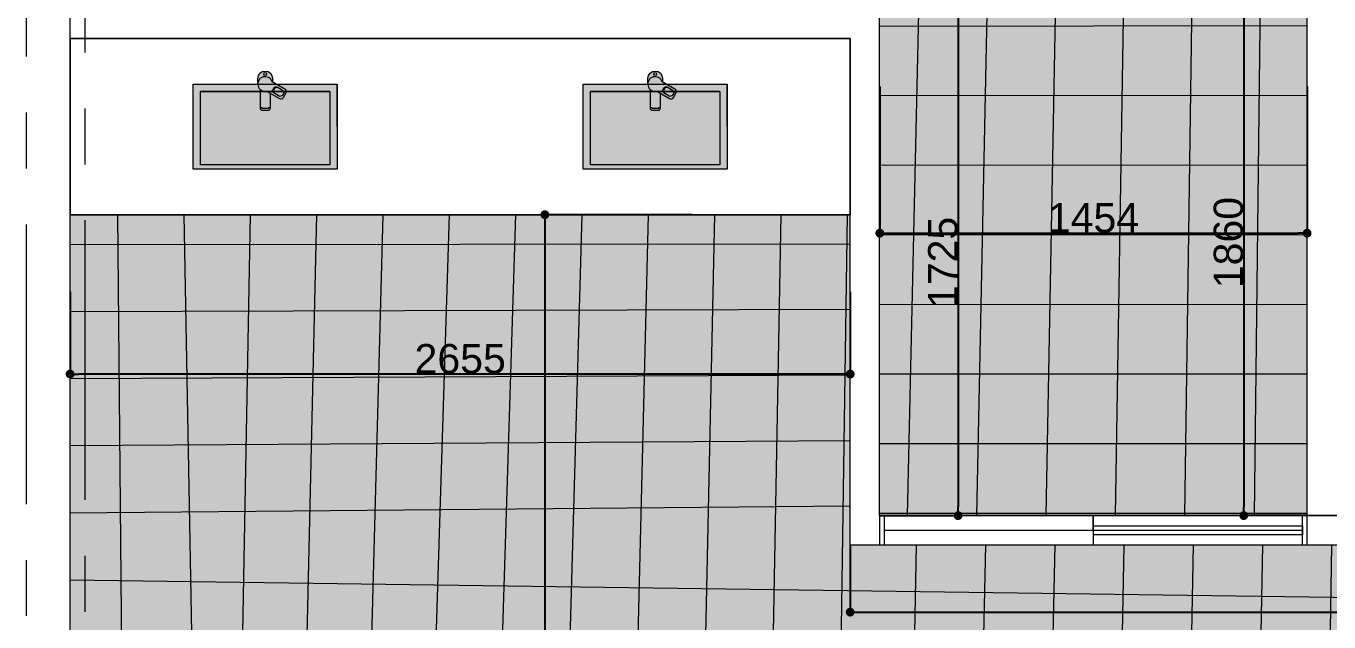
# Model space of a CAD drawing. Header units: millimetres. Extents: x 0 to 1313252738, y -131 to 560100888.
# Drawn here: x 1312629104 to 1312633539, y 559953125 to 559955154 of the extents above; entities that cross this region are included whole.
import ezdxf

# ---------------------------------------------------------------- set-up
doc = ezdxf.new("R2010")
doc.units = ezdxf.units.MM
doc.linetypes.add('CENTERX2', pattern=[101.60000000000001, 63.5, -12.7, 12.7, -12.7])
doc.layers.get('0').update_dxf_attribs({"lineweight": 0})
for name, color, linetype, lineweight in [('0005文字', 7, 'Continuous', 0), ('001通り芯', 6, 'CENTERX2', 0), ('002外周躯体', 7, 'Continuous', 13), ('003間仕切り', 7, 'Continuous', 13), ('004寸法', 7, 'Continuous', 0), ('005床材(石)', 7, 'Continuous', 0), ('006サウナヒータ-', 7, 'Continuous', 0), ('007石材', 7, 'Continuous', 0), ('008衛生陶器', 7, 'Continuous', 0), ('建具', 7, 'Continuous', 0)]:
    doc.layers.add(name, color=color, linetype=linetype, lineweight=lineweight)
doc.styles.add('onnjuku', font='arial.ttf')
doc.dimstyles.new('onnjuku', dxfattribs={"dimtxt": 100, "dimasz": 30, "dimexe": 1.25, "dimexo": 0.625, "dimtad": 1, "dimdec": 0, "dimtxsty": 'onnjuku', "dimblk": 'DOT', "dimcen": 2.5, "dimadec": 0, "dimazin": 0, "dimtfac": 1, "dimtdec": 0, "dimtmove": 0, "dimatfit": 3, "dimfxl": 500, "dimfxlon": 1, "dimarcsym": 0})
pattern_1 = [(180, (66041.64430975914, -90666.09952783585), (-1.42e-14, -228.6), []), (270, (66041.64430975914, -90666.09952783585), (228.6, -4.26e-14), [])]

# ---------------------------------------------------------------- blocks, each defined once
blk = doc.blocks.new('_Dot')
at = {"color": 0, "linetype": 'ByBlock', "lineweight": -2}
blk.add_line((-0.5, 0), (-1, 0), dxfattribs=at)
at = {"color": 0, "linetype": 'ByBlock', "const_width": 0.5}
blk.add_lwpolyline([(-0.25, 0, 1), (0.25, 0, 1)], format="xyb", close=True, dxfattribs=at)
blk = doc.blocks.new('*D196')
at = {"layer": '004寸法', "color": 0, "lineweight": -2, "transparency": 16777216}
for p, q in [((1312632009.844368, 559954948.9476368), (1312632009.844368, 559954447.6976368)), ((1312633464.219367, 559954948.9476368), (1312633464.219367, 559954447.6976368)), ((1312632039.844367, 559954448.9476368), (1312633434.219367, 559954448.9476368))]:
    blk.add_line(p, q, dxfattribs=at)
at = {"layer": 'Defpoints', "color": 0, "transparency": 16777216}
for p in [(1312632009.844368, 559955211.9688318), (1312633464.219367, 559955211.9688318), (1312633464.219367, 559954448.9476368)]:
    blk.add_point(p, dxfattribs=at)
at = {"layer": '004寸法', "color": 0, "lineweight": -2, "transparency": 16777216, "xscale": 30, "yscale": 30, "zscale": 30, "rotation": 180}
blk.add_blockref('_Dot', (1312632009.844368, 559954448.9476368), dxfattribs=at)
at = {"layer": '004寸法', "color": 0, "lineweight": -2, "transparency": 16777216, "xscale": 30, "yscale": 30, "zscale": 30}
blk.add_blockref('_Dot', (1312633464.219367, 559954448.9476368), dxfattribs=at)
at = {"layer": '004寸法', "color": 0, "transparency": 16777216, "insert": (1312632737.031867, 559954500.6299356), "char_height": 100, "attachment_point": 5, "style": 'onnjuku'}
blk.add_mtext('1454', dxfattribs=at)
blk = doc.blocks.new('*D197')
at = {"layer": '004寸法', "color": 0, "lineweight": -2, "transparency": 16777216}
for p, q in [((1312633463.594367, 559955346.9688317), (1312633247.452211, 559955346.9688317)), ((1312633248.702211, 559955316.9688317), (1312633248.702211, 559953516.9688317)), ((1312633463.594367, 559953486.9688318), (1312633247.452211, 559953486.9688318))]:
    blk.add_line(p, q, dxfattribs=at)
at = {"layer": 'Defpoints', "color": 0, "transparency": 16777216}
for p in [(1312633464.219367, 559955346.9688317), (1312633248.702211, 559953486.9688318), (1312633464.219367, 559953486.9688318)]:
    blk.add_point(p, dxfattribs=at)
at = {"layer": '004寸法', "color": 0, "lineweight": -2, "transparency": 16777216, "xscale": 30, "yscale": 30, "zscale": 30}
for p, rotation in [((1312633248.702211, 559955346.9688317), 90), ((1312633248.702211, 559953486.9688318), 270)]:
    blk.add_blockref('_Dot', p, dxfattribs=dict(at, rotation=rotation))
at = {"layer": '004寸法', "color": 0, "transparency": 16777216, "insert": (1312633197.019912, 559954416.9688312), "char_height": 100, "attachment_point": 5, "rotation": 90, "style": 'onnjuku'}
blk.add_mtext('1860', dxfattribs=at)
blk = doc.blocks.new('*D172')
at = {"layer": '004寸法', "color": 0, "lineweight": -2, "transparency": 16777216}
for p, q in [((1312629254.219367, 559954248.8438315), (1312629254.219367, 559953967.8679407)), ((1312631909.219367, 559954248.8438315), (1312631909.219367, 559953967.8679407)), ((1312631879.219367, 559953969.1179407), (1312629284.219367, 559953969.1179407))]:
    blk.add_line(p, q, dxfattribs=at)
at = {"layer": 'Defpoints', "color": 0, "transparency": 16777216}
for p in [(1312629254.219367, 559954249.4688315), (1312631909.219367, 559954249.4688315), (1312629254.219367, 559953969.1179407)]:
    blk.add_point(p, dxfattribs=at)
at = {"layer": '004寸法', "color": 0, "lineweight": -2, "transparency": 16777216, "xscale": 30, "yscale": 30, "zscale": 30, "rotation": 180}
blk.add_blockref('_Dot', (1312629254.219367, 559953969.1179407), dxfattribs=at)
at = {"layer": '004寸法', "color": 0, "lineweight": -2, "transparency": 16777216, "xscale": 30, "yscale": 30, "zscale": 30}
blk.add_blockref('_Dot', (1312631909.219367, 559953969.1179407), dxfattribs=at)
at = {"layer": '004寸法', "color": 0, "transparency": 16777216, "insert": (1312630581.719367, 559954020.8002393), "char_height": 100, "attachment_point": 5, "style": 'onnjuku'}
blk.add_mtext('2655', dxfattribs=at)
blk = doc.blocks.new('*D156')
at = {"layer": '004寸法', "color": 0, "lineweight": -2, "transparency": 16777216}
for p, q in [((1312631369.911814, 559954511.9688317), (1312630868.661814, 559954511.9688317)), ((1312630869.911814, 559954481.9688317), (1312630869.911814, 559951166.9688318)), ((1312631369.911814, 559951136.9688318), (1312630868.661814, 559951136.9688318))]:
    blk.add_line(p, q, dxfattribs=at)
at = {"layer": 'Defpoints', "color": 0, "transparency": 16777216}
for p in [(1312631909.219367, 559954511.9688317), (1312630869.911814, 559951136.9688318), (1312631909.219367, 559951136.9688318)]:
    blk.add_point(p, dxfattribs=at)
at = {"layer": '004寸法', "color": 0, "lineweight": -2, "transparency": 16777216, "xscale": 30, "yscale": 30, "zscale": 30}
for p, rotation in [((1312630869.911814, 559954511.9688317), 90), ((1312630869.911814, 559951136.9688318), 270)]:
    blk.add_blockref('_Dot', p, dxfattribs=dict(at, rotation=rotation))
at = {"layer": '004寸法', "color": 0, "transparency": 16777216, "insert": (1312630818.195409, 559952824.4688313), "char_height": 100, "attachment_point": 5, "rotation": 90, "style": 'onnjuku'}
blk.add_mtext('3375', dxfattribs=at)
blk = doc.blocks.new('*D149')
at = {"layer": '004寸法', "color": 0, "lineweight": -2, "transparency": 16777216}
for p, q in [((1312631909.219367, 559953386.3438315), (1312631909.219367, 559953157.1207932)), ((1312636654.219367, 559953386.3438315), (1312636654.219367, 559953157.1207932)), ((1312631939.219367, 559953158.3707932), (1312636624.219367, 559953158.3707932))]:
    blk.add_line(p, q, dxfattribs=at)
at = {"layer": 'Defpoints', "color": 0, "transparency": 16777216}
for p in [(1312631909.219367, 559953386.9688315), (1312636654.219367, 559953386.9688315), (1312636654.219367, 559953158.3707932)]:
    blk.add_point(p, dxfattribs=at)
at = {"layer": '004寸法', "color": 0, "lineweight": -2, "transparency": 16777216, "xscale": 30, "yscale": 30, "zscale": 30, "rotation": 180}
blk.add_blockref('_Dot', (1312631909.219367, 559953158.3707932), dxfattribs=at)
at = {"layer": '004寸法', "color": 0, "lineweight": -2, "transparency": 16777216, "xscale": 30, "yscale": 30, "zscale": 30}
blk.add_blockref('_Dot', (1312636654.219367, 559953158.3707932), dxfattribs=at)
at = {"layer": '004寸法', "color": 0, "transparency": 16777216, "insert": (1312634281.719367, 559953209.8484534), "char_height": 100, "attachment_point": 5, "style": 'onnjuku'}
blk.add_mtext('4745', dxfattribs=at)
blk = doc.blocks.new('*D154')
at = {"layer": '0005文字', "color": 0, "lineweight": -2, "transparency": 16777216}
for p, q in [((1312632010.469368, 559955211.968832), (1312632277.79283, 559955211.968832)), ((1312632276.54283, 559955181.968832), (1312632276.54283, 559953516.9688317)), ((1312632010.469368, 559953486.9688318), (1312632277.79283, 559953486.9688318))]:
    blk.add_line(p, q, dxfattribs=at)
at = {"layer": 'Defpoints', "color": 0, "transparency": 16777216}
for p in [(1312632009.844368, 559955211.968832), (1312632009.844368, 559953486.9688318), (1312632276.54283, 559953486.9688318)]:
    blk.add_point(p, dxfattribs=at)
at = {"layer": '0005文字', "color": 0, "lineweight": -2, "transparency": 16777216, "xscale": 30, "yscale": 30, "zscale": 30}
for p, rotation in [((1312632276.54283, 559955211.968832), 90), ((1312632276.54283, 559953486.9688318), 270)]:
    blk.add_blockref('_Dot', p, dxfattribs=dict(at, rotation=rotation))
at = {"layer": '0005文字', "color": 0, "transparency": 16777216, "insert": (1312632224.860531, 559954349.4688313), "char_height": 100, "attachment_point": 5, "rotation": 90, "style": 'onnjuku'}
blk.add_mtext('1725', dxfattribs=at)

msp = doc.modelspace()

# ---------------------------------------------------------------- hatches: boundary and pattern name
at = {"layer": '005床材(石)', "true_color": 0x939598, "transparency": 33554556}
h = msp.add_hatch(color=252, dxfattribs=at)
h.dxf.hatch_style = 1
h.paths.add_polyline_path([(1312634454.219367, 559957871.9688315), (1312636654.219367, 559957871.9688315), (1312636654.219367, 559958640.4688315), (1312631379.219367, 559958640.4688315), (1312631379.219367, 559961470.4688367), (1312629779.219367, 559961470.4688367), (1312629759.219366, 559961470.4688367), (1312629759.219367, 559956301.9688315), (1312629804.219367, 559956301.9688315), (1312630084.219367, 559956301.9688315), (1312630084.219367, 559956276.9688315), (1312629804.219367, 559956276.9688315), (1312629804.219367, 559956071.9688315), (1312630899.219367, 559956071.9688315), (1312630899.219367, 559956276.9688315), (1312630659.219367, 559956276.9688315), (1312630659.219367, 559956301.9688315), (1312631169.219367, 559956301.9688315), (1312631169.219367, 559956276.9688315), (1312630929.219367, 559956276.9688315), (1312630929.219367, 559956071.9688315), (1312631979.219367, 559956071.9688315), (1312631979.219367, 559956276.9688315), (1312631744.219367, 559956276.9688315), (1312631744.219367, 559956301.9688315), (1312632009.219367, 559956301.9688315), (1312632009.219367, 559956071.9688315), (1312634454.219367, 559956071.9688315), (1312634454.219367, 559956171.9688315), (1312634454.219367, 559956271.9688315)])
h.paths.add_polyline_path([(1312633464.219367, 559955346.9688315), (1312634434.343239, 559955347.1611706), (1312634434.343239, 559955367.1790142), (1312634434.219367, 559955951.9688315), (1312634434.219367, 559955971.9688315), (1312634454.219367, 559955971.9688315), (1312634454.219367, 559956071.9688315), (1312632009.219367, 559956071.9688315), (1312632009.219367, 559955211.9688315), (1312632009.219367, 559953486.9688315), (1312633464.219367, 559953486.9688315)])
h.paths.add_polyline_path([(1312631979.219367, 559956071.9688315), (1312630929.219367, 559956071.9688315), (1312630929.219367, 559955211.9688315), (1312631979.219367, 559955211.9688315)])
h.paths.add_polyline_path([(1312630899.219367, 559956071.9688315), (1312629804.219367, 559956071.9688315), (1312629804.219367, 559955211.9688315), (1312630899.219367, 559955211.9688315)])
at = {"layer": '005床材(石)', "true_color": 0xc7c8ca, "transparency": 33554556}
h = msp.add_hatch(color=9, dxfattribs=at)
h.dxf.hatch_style = 1
h.paths.add_polyline_path([(1312636654.219367, 559953386.9688315), (1312634769.219367, 559953386.9688315), (1312634679.219367, 559953386.9688315), (1312631909.219367, 559953386.9688315), (1312631909.219367, 559954511.9688315), (1312629254.219367, 559954511.9688315), (1312629254.219367, 559951186.9688317), (1312629704.219367, 559951186.9688317), (1312629704.219367, 559951136.9688317), (1312630533.219367, 559951136.9688317), (1312633849.219367, 559951136.9688317), (1312634349.219367, 559951136.9688317), (1312634349.219367, 559952186.9688317), (1312634654.219367, 559952186.9688317), (1312634654.219367, 559950686.9688317), (1312635494.219367, 559950686.9688317), (1312635494.219367, 559950521.9688315), (1312636454.219367, 559950521.9688315), (1312636454.219367, 559951086.9688315), (1312636654.219367, 559951086.9688315)])
at = {"layer": '006サウナヒータ-', "transparency": 33554556}
h = msp.add_hatch(dxfattribs=at)
h.set_pattern_fill('ANSI37', color=0, scale=72, angle=135)
h.set_pattern_definition(pattern_1)
h.paths.add_polyline_path([(1312631379.219367, 559961470.4688315), (1312632951.719367, 559961470.4688315), (1312632951.719367, 559961721.9688315), (1312632347.219367, 559961721.9688315), (1312632347.219367, 559961688.4688367), (1312631048.219367, 559961688.4688367), (1312631048.219367, 559961645.4688367), (1312631059.219382, 559961645.4688367), (1312631059.219382, 559961470.4688302), (1312631059.219382, 559961470.4688301), (1312631059.219382, 559961645.4688367), (1312631039.219382, 559961645.4688367), (1312631039.219381, 559961470.4688303), (1312631039.219382, 559961470.4688302), (1312631039.219382, 559961645.4688367), (1312631019.219381, 559961645.4688367), (1312631019.219381, 559961470.4688303), (1312631019.219381, 559961470.4688303), (1312631019.219381, 559961645.4688367), (1312630999.219381, 559961645.4688367), (1312630999.219381, 559961470.4688305), (1312630999.219381, 559961470.4688303), (1312630999.219381, 559961645.4688367), (1312630979.219381, 559961645.4688367), (1312630979.219381, 559961470.4688307), (1312630979.219381, 559961470.4688305), (1312630979.219381, 559961645.4688367), (1312630959.219381, 559961645.4688367), (1312630959.21938, 559961470.4688308), (1312630959.219381, 559961470.4688307), (1312630959.219381, 559961645.4688367), (1312630939.219381, 559961645.4688367), (1312630939.21938, 559961470.4688308), (1312630939.219381, 559961470.4688307), (1312630939.219381, 559961645.4688367), (1312630919.21938, 559961645.4688367), (1312630919.21938, 559961470.4688308), (1312630919.21938, 559961470.4688308), (1312630919.21938, 559961645.4688367), (1312630899.21938, 559961645.4688367), (1312630899.21938, 559961470.4688312), (1312630899.21938, 559961470.4688308), (1312630899.21938, 559961645.4688367), (1312630879.21938, 559961645.4688367), (1312630879.219379, 559961470.4688312), (1312630879.21938, 559961470.4688312), (1312630879.21938, 559961645.4688367), (1312630859.219379, 559961645.4688367), (1312630859.219379, 559961470.4688312), (1312630859.219379, 559961470.4688312), (1312630859.219379, 559961645.4688367), (1312630839.219379, 559961645.4688367), (1312630839.219379, 559961470.4688313), (1312630839.219379, 559961470.4688312), (1312630839.219379, 559961645.4688367), (1312630819.219379, 559961645.4688367), (1312630819.219379, 559961470.4688315), (1312630819.219379, 559961470.4688313), (1312630819.219379, 559961645.4688367), (1312630799.219379, 559961645.4688367), (1312630799.219379, 559961470.4688315), (1312630799.219379, 559961470.4688313), (1312630799.219379, 559961645.4688367), (1312630779.219378, 559961645.4688367), (1312630779.219378, 559961470.4688317), (1312630779.219378, 559961470.4688315), (1312630779.219378, 559961645.4688367), (1312630759.219378, 559961645.4688367), (1312630759.219378, 559961470.4688318), (1312630759.219378, 559961470.4688317), (1312630759.219378, 559961645.4688367), (1312630739.219378, 559961645.4688367), (1312630739.219378, 559961470.4688318), (1312630739.219378, 559961470.4688318), (1312630739.219378, 559961645.4688367), (1312630719.219378, 559961645.4688367), (1312630719.219378, 559961470.468832), (1312630719.219378, 559961470.4688318), (1312630719.219378, 559961645.4688367), (1312630699.219378, 559961645.4688367), (1312630699.219377, 559961470.4688321), (1312630699.219378, 559961470.468832), (1312630699.219378, 559961645.4688367), (1312630679.219377, 559961645.4688367), (1312630679.219377, 559961470.4688323), (1312630679.219377, 559961470.4688321), (1312630679.219377, 559961645.4688367), (1312630659.219377, 559961645.4688367), (1312630659.219377, 559961470.4688323), (1312630659.219377, 559961470.4688321), (1312630659.219377, 559961645.4688367), (1312630639.219377, 559961645.4688367), (1312630639.219377, 559961470.4688324), (1312630639.219377, 559961470.4688323), (1312630639.219377, 559961645.4688367), (1312630619.219377, 559961645.4688367), (1312630619.219376, 559961470.4688325), (1312630619.219377, 559961470.4688324), (1312630619.219377, 559961645.4688367), (1312630599.219376, 559961645.4688367), (1312630599.219376, 559961470.4688326), (1312630599.219376, 559961470.4688325), (1312630599.219376, 559961645.4688367), (1312630579.219376, 559961645.4688367), (1312630579.219376, 559961470.4688327), (1312630579.219376, 559961470.4688326), (1312630579.219376, 559961645.4688367), (1312630559.219376, 559961645.4688367), (1312630559.219376, 559961470.4688329), (1312630559.219376, 559961470.4688327), (1312630559.219376, 559961645.4688367), (1312630539.219376, 559961645.4688367), (1312630539.219376, 559961470.468833), (1312630539.219376, 559961470.4688329), (1312630539.219376, 559961645.4688367), (1312630479.219375, 559961645.4688367), (1312630479.219375, 559961470.4688332), (1312630479.219375, 559961470.468833), (1312630479.219375, 559961645.4688367), (1312630459.219375, 559961645.4688367), (1312630459.219375, 559961470.4688333), (1312630459.219375, 559961470.4688332), (1312630459.219375, 559961645.4688367), (1312630439.219375, 559961645.4688367), (1312630439.219374, 559961470.4688334), (1312630439.219375, 559961470.4688333), (1312630439.219375, 559961645.4688367), (1312630419.219374, 559961645.4688367), (1312630419.219374, 559961470.4688334), (1312630419.219374, 559961470.4688334), (1312630419.219374, 559961645.4688367), (1312630399.219374, 559961645.4688367), (1312630399.219374, 559961470.4688336), (1312630399.219374, 559961470.4688334), (1312630399.219374, 559961645.4688367), (1312630379.219374, 559961645.4688367), (1312630379.219373, 559961470.4688337), (1312630379.219374, 559961470.4688336), (1312630379.219374, 559961645.4688367), (1312630359.219373, 559961645.4688367), (1312630359.219373, 559961470.4688337), (1312630359.219373, 559961470.4688336), (1312630359.219373, 559961645.4688367), (1312630339.219373, 559961645.4688367), (1312630339.219373, 559961470.4688339), (1312630339.219373, 559961470.4688337), (1312630339.219373, 559961645.4688367), (1312630319.219373, 559961645.4688367), (1312630319.219373, 559961470.468834), (1312630319.219373, 559961470.4688339), (1312630319.219373, 559961645.4688367), (1312630299.219373, 559961645.4688367), (1312630299.219373, 559961470.468834), (1312630299.219373, 559961470.468834), (1312630299.219373, 559961645.4688367), (1312630279.219373, 559961645.4688367), (1312630279.219372, 559961470.4688343), (1312630279.219373, 559961470.468834), (1312630279.219373, 559961645.4688367), (1312630259.219372, 559961645.4688367), (1312630259.219372, 559961470.4688343), (1312630259.219372, 559961470.4688343), (1312630259.219372, 559961645.4688367), (1312630239.219372, 559961645.4688367), (1312630239.219372, 559961470.4688344), (1312630239.219372, 559961470.4688343), (1312630239.219372, 559961645.4688367), (1312630219.219372, 559961645.4688367), (1312630219.219372, 559961470.4688344), (1312630219.219372, 559961470.4688343), (1312630219.219372, 559961645.4688367), (1312630199.219372, 559961645.4688367), (1312630199.219371, 559961470.4688346), (1312630199.219372, 559961470.4688344), (1312630199.219372, 559961645.4688367), (1312630179.219371, 559961645.4688367), (1312630179.219371, 559961470.4688346), (1312630179.219371, 559961470.4688346), (1312630179.219371, 559961645.4688367), (1312630159.219371, 559961645.4688367), (1312630159.219371, 559961470.4688349), (1312630159.219371, 559961470.4688346), (1312630159.219371, 559961645.4688367), (1312630139.219371, 559961645.4688367), (1312630139.219371, 559961470.468835), (1312630139.219371, 559961470.4688349), (1312630139.219371, 559961645.4688367), (1312630119.219371, 559961645.4688367), (1312630119.219371, 559961470.4688351), (1312630119.219371, 559961470.468835), (1312630119.219371, 559961645.4688367), (1312630099.21937, 559961645.4688367), (1312630099.21937, 559961470.4688351), (1312630099.21937, 559961470.4688351), (1312630099.21937, 559961645.4688367), (1312630079.21937, 559961645.4688367), (1312630079.21937, 559961470.4688351), (1312630079.21937, 559961470.4688351), (1312630079.21937, 559961645.4688367), (1312630059.21937, 559961645.4688367), (1312630059.21937, 559961470.4688354), (1312630059.21937, 559961470.4688351), (1312630059.21937, 559961645.4688367), (1312630039.21937, 559961645.4688367), (1312630039.219369, 559961470.4688354), (1312630039.21937, 559961470.4688354), (1312630039.21937, 559961645.4688367), (1312630019.219369, 559961645.4688367), (1312630019.219369, 559961470.4688356), (1312630019.219369, 559961470.4688354), (1312630019.219369, 559961645.4688367), (1312629999.219369, 559961645.4688367), (1312629999.219369, 559961470.4688356), (1312629999.219369, 559961470.4688356), (1312629999.219369, 559961645.4688367), (1312629979.219369, 559961645.4688367), (1312629979.219369, 559961470.4688358), (1312629979.219369, 559961470.4688356), (1312629979.219369, 559961645.4688367), (1312629959.219369, 559961645.4688367), (1312629959.219369, 559961470.4688358), (1312629959.219369, 559961470.4688358), (1312629959.219369, 559961645.4688367), (1312629939.219368, 559961645.4688367), (1312629939.219368, 559961470.4688358), (1312629939.219368, 559961470.4688358), (1312629939.219368, 559961645.4688367), (1312629919.219368, 559961645.4688367), (1312629919.219368, 559961470.4688361), (1312629919.219368, 559961470.4688358), (1312629919.219368, 559961645.4688367), (1312629899.219368, 559961645.4688367), (1312629899.219368, 559961470.4688362), (1312629899.219368, 559961470.4688361), (1312629899.219368, 559961645.4688367), (1312629879.219368, 559961645.4688367), (1312629879.219368, 559961470.4688363), (1312629879.219368, 559961470.4688362), (1312629879.219368, 559961645.4688367), (1312629859.219368, 559961645.4688367), (1312629859.219367, 559961470.4688363), (1312629859.219368, 559961470.4688363), (1312629859.219368, 559961645.4688367), (1312629839.219367, 559961645.4688367), (1312629839.219367, 559961470.4688365), (1312629839.219367, 559961470.4688363), (1312629839.219367, 559961645.4688367), (1312629819.219367, 559961645.4688367), (1312629819.219367, 559961470.4688367), (1312629799.219367, 559961470.4688367), (1312629799.219367, 559961645.4688367), (1312629779.219367, 559961645.4688367), (1312629779.219367, 559961470.4688365), (1312629759.219366, 559961470.4688365), (1312629759.219367, 559956301.9688315), (1312629804.219367, 559956301.9688315), (1312630084.219367, 559956301.9688315), (1312630084.219367, 559956276.9688315), (1312629804.219367, 559956276.9688315), (1312629804.219367, 559956071.9688315), (1312630899.219367, 559956071.9688315), (1312630899.219367, 559956276.9688315), (1312630659.219367, 559956276.9688315), (1312630659.219367, 559956301.9688315), (1312631169.219367, 559956301.9688315), (1312631169.219367, 559956276.9688315), (1312630929.219367, 559956276.9688315), (1312630929.219367, 559956071.9688315), (1312631979.219367, 559956071.9688315), (1312631979.219367, 559956276.9688315), (1312631744.219367, 559956276.9688315), (1312631744.219367, 559956301.9688315), (1312632009.219367, 559956301.9688315), (1312632009.219367, 559956071.9688315), (1312634454.219367, 559956071.9688315), (1312634454.219367, 559956171.9688315), (1312634454.219367, 559956271.9688315), (1312634454.219367, 559957871.9688315), (1312636654.219367, 559957871.9688315), (1312636654.219367, 559958640.4688315), (1312631379.219367, 559958640.4688315)])
h.paths.add_polyline_path([(1312634434.343239, 559955367.1790142), (1312634434.219367, 559955951.9688315), (1312634434.219367, 559955971.9688315), (1312634454.219367, 559955971.9688315), (1312634454.219367, 559956071.9688315), (1312632009.219367, 559956071.9688315), (1312632009.219367, 559955211.9688315), (1312632009.219367, 559953486.9688315), (1312633464.219367, 559953486.9688315), (1312633464.219367, 559955346.9688315), (1312634434.343239, 559955347.1611706)])
h.paths.add_polyline_path([(1312631979.219367, 559956071.9688315), (1312630929.219367, 559956071.9688315), (1312630929.219367, 559955211.9688315), (1312631979.219367, 559955211.9688315)])
h.paths.add_polyline_path([(1312630899.219367, 559956071.9688315), (1312629804.219367, 559956071.9688315), (1312629804.219367, 559955211.9688315), (1312630899.219367, 559955211.9688315)])
h = msp.add_hatch(dxfattribs=at)
h.set_pattern_fill('ANSI37', color=0, scale=72, angle=135)
h.set_pattern_definition(pattern_1)
h.paths.add_polyline_path([(1312631909.219367, 559954511.9688315), (1312629254.219367, 559954511.9688315), (1312629254.219367, 559951186.9688317), (1312629704.219367, 559951186.9688317), (1312629704.219367, 559951136.9688317), (1312630533.219367, 559951136.9688317), (1312633849.219367, 559951136.9688317), (1312634349.219367, 559951136.9688317), (1312634349.219367, 559952186.9688317), (1312634654.219367, 559952186.9688317), (1312634654.219367, 559950686.9688317), (1312635494.219367, 559950686.9688317), (1312635494.219367, 559950521.9688315), (1312636454.219367, 559950521.9688315), (1312636454.219367, 559951086.9688315), (1312636654.219367, 559951086.9688315), (1312636654.219367, 559953386.9688315), (1312634769.219367, 559953386.9688315), (1312634679.219367, 559953386.9688315), (1312631909.219367, 559953386.9688315)])
at = {"layer": '008衛生陶器'}
h = msp.add_hatch(color=256, dxfattribs=at)
h.dxf.hatch_style = 1
h.paths.add_polyline_path([(1312629900.701636, 559954931.880101), (1312629697.958716, 559954931.880101), (1312629697.958716, 559954681.8801008), (1312630137.958716, 559954681.8801008), (1312630137.958716, 559954931.880101), (1312629990.064809, 559954931.880101, -0.1550729069515483), (1312629988.767162, 559954925.9634774), (1312629980.13752, 559954911.0164998, -0.4142135648326373), (1312629966.477267, 559954907.3562458), (1312629935.701636, 559954925.1245642), (1312629935.701636, 559954874.7191706, -0.4142135623730958), (1312629928.701636, 559954867.7191705), (1312629907.701636, 559954867.7191705, -0.4142135623730951), (1312629900.701636, 559954874.7191706)], flags=0)
h.paths.add_polyline_path([(1312629892.958716, 559954956.879557), (1312629892.958716, 559954956.8801008), (1312629672.958716, 559954956.8801008), (1312629672.958716, 559954666.8801008), (1312630162.958716, 559954666.8801008), (1312630162.958716, 559954956.8801008), (1312629955.217999, 559954956.8801008), (1312629985.106908, 559954939.6237311, -0.2434998529817749), (1312629990.064809, 559954931.880101), (1312630137.958716, 559954931.880101), (1312630137.958716, 559954681.8801008), (1312629697.958716, 559954681.8801008), (1312629697.958716, 559954931.880101), (1312629900.701636, 559954931.880101), (1312629900.701636, 559954938.7916185, -0.2050259976580694)], flags=17)
h.paths.add_polyline_path([(1312629935.701636, 559954925.1245642), (1312629924.000703, 559954931.880101), (1312629900.701636, 559954931.880101), (1312629900.701636, 559954874.7191706, 0.4142135623730951), (1312629907.701636, 559954867.7191705), (1312629928.701636, 559954867.7191705, 0.4142135623730951), (1312629935.701636, 559954874.7191706)], flags=0)
h.paths.add_polyline_path([(1312629892.958716, 559954956.8801008, 0.476038314882645), (1312629923.081774, 559954932.4106449), (1312629924.000703, 559954931.880101), (1312629924.000703, 559954931.880101), (1312629943.160942, 559954931.880101, -0.1882625669440174), (1312629944.038626, 559954937.6317092), (1312629947.668267, 559954943.9184325, -0.4142135594913529), (1312629958.59647, 559954946.8466357), (1312629977.276781, 559954936.0615534, -0.1759637925065705), (1312629980.790459, 559954931.880101), (1312629990.064809, 559954931.880101, 0.2434998529817749), (1312629985.106908, 559954939.6237311), (1312629955.217999, 559954956.8801008)], flags=0)
h.paths.add_polyline_path([(1312629892.958716, 559954956.8801008), (1312629955.217999, 559954956.8801008), (1312629941.711416, 559954964.6781305, 0.8527606071672857)])
h.paths.add_polyline_path([(1312629892.958716, 559954976.0216229), (1312629892.958716, 559954956.879557, -0.8527700033611896), (1312629941.711416, 559954964.6781305), (1312629942.958716, 559954963.9580011), (1312629942.958716, 559954976.0216229, 1)])
h.paths.add_polyline_path([(1312629912.958716, 559954991.0216229, -1), (1312629922.958716, 559954991.0216229, -1)], flags=16)
h.paths.add_polyline_path([(1312629912.958716, 559954991.0216229, 1), (1312629922.958716, 559954991.0216229, 1)], flags=0)
h.paths.add_polyline_path([(1312629900.701636, 559954938.7916185, -0.2050259976514249), (1312629892.958716, 559954956.879557), (1312629892.958716, 559954956.8801008), (1312629672.958716, 559954956.8801008), (1312629672.958716, 559954666.8801008), (1312630162.958716, 559954666.8801008), (1312630162.958716, 559954956.8801008), (1312629955.217999, 559954956.8801008), (1312629985.106908, 559954939.6237311, -0.2434998529817749), (1312629990.064809, 559954931.880101), (1312629990.064809, 559954931.880101), (1312630137.958716, 559954931.880101), (1312630137.958716, 559954681.8801008), (1312629697.958716, 559954681.8801008), (1312629697.958716, 559954931.880101), (1312629900.701636, 559954931.880101)], flags=17)
h.paths.add_polyline_path([(1312629900.701636, 559954938.7916185), (1312629900.701636, 559954931.880101), (1312629917.958716, 559954931.880101, -0.1928073641222115)], flags=0)
h.paths.add_polyline_path([(1312629892.958716, 559954956.8801008, 0.476038314882645), (1312629923.081774, 559954932.4106449), (1312629924.000703, 559954931.880101), (1312629943.160942, 559954931.880101), (1312629990.064809, 559954931.880101, 0.2434998529817749), (1312629985.106908, 559954939.6237311), (1312629955.217999, 559954956.8801008)], flags=0)
at = {"layer": '008衛生陶器', "true_color": 0xffffff}
h = msp.add_hatch(color=7, dxfattribs=at)
h.dxf.hatch_style = 1
h.paths.add_polyline_path([(1312629935.701636, 559954925.1245642), (1312629924.000703, 559954931.880101), (1312629900.701636, 559954931.880101), (1312629900.701636, 559954874.7191706, 0.4142135623730951), (1312629907.701636, 559954867.7191705), (1312629928.701636, 559954867.7191705, 0.4142135623730951), (1312629935.701636, 559954874.7191706)], flags=16)
h.paths.add_polyline_path([(1312629900.701636, 559954874.7191706), (1312629900.701636, 559954931.880101), (1312629697.958716, 559954931.880101), (1312629697.958716, 559954681.8801008), (1312630137.958716, 559954681.8801008), (1312630137.958716, 559954931.880101), (1312629990.064809, 559954931.880101, -0.155072906951548), (1312629988.767162, 559954925.9634774), (1312629980.13752, 559954911.0164998, -0.4142135648326374), (1312629966.477267, 559954907.3562458), (1312629935.701636, 559954925.1245642), (1312629935.701636, 559954874.7191706, -0.4142135623730951), (1312629928.701636, 559954867.7191705), (1312629907.701636, 559954867.7191705, -0.414213562373095)], flags=17)
h.paths.add_polyline_path([(1312629892.958716, 559954956.879557), (1312629892.958716, 559954956.8801008), (1312629672.958716, 559954956.8801008), (1312629672.958716, 559954666.8801008), (1312630162.958716, 559954666.8801008), (1312630162.958716, 559954956.8801008), (1312629955.217999, 559954956.8801008), (1312629985.106908, 559954939.6237311, -0.2434998529817745), (1312629990.064809, 559954931.880101), (1312630137.958716, 559954931.880101), (1312630137.958716, 559954681.8801008), (1312629697.958716, 559954681.8801008), (1312629697.958716, 559954931.880101), (1312629900.701636, 559954931.880101), (1312629900.701636, 559954938.7916185, -0.2050259976527539)])
h.paths.add_polyline_path([(1312629900.701636, 559954938.7916185), (1312629900.701636, 559954931.880101), (1312629917.958716, 559954931.880101, -0.1928073641222115)], flags=16)
h.paths.add_polyline_path([(1312629955.217999, 559954956.8801008), (1312629955.217999, 559954956.8801008), (1312629892.958716, 559954956.8801008, 0.4760383148826448), (1312629923.081774, 559954932.4106449), (1312629924.000703, 559954931.880101), (1312629990.064809, 559954931.880101, 0.2434998529817744), (1312629985.106908, 559954939.6237311)], flags=17)
h.paths.add_polyline_path([(1312629980.204984, 559954925.13335, 0.222064265694286), (1312629980.790459, 559954931.880101), (1312629945.958781, 559954931.880101, 0.2671655454221206), (1312629949.959458, 559954924.9757109), (1312629965.64714, 559954915.9184235, 0.4142135594913531), (1312629976.575343, 559954918.8466266)], flags=0)
h.paths.add_polyline_path([(1312629988.767162, 559954925.9634774, 0.1550729069515513), (1312629990.064809, 559954931.880101), (1312629924.000703, 559954931.880101), (1312629966.477267, 559954907.3562458, 0.414213564832637), (1312629980.13752, 559954911.0164998)], flags=16)
h.paths.add_polyline_path([(1312629923.081774, 559954932.4106449, -0.0516419205090461), (1312629917.958716, 559954931.880101), (1312629924.000703, 559954931.880101)], flags=16)
h.paths.add_polyline_path([(1312629912.958716, 559954991.0216229, 1), (1312629922.958716, 559954991.0216229, 1)])
at = {"layer": '008衛生陶器'}
h = msp.add_hatch(color=256, dxfattribs=at)
h.dxf.hatch_style = 1
h.paths.add_polyline_path([(1312631228.201636, 559954931.8801007), (1312631025.458716, 559954931.8801007), (1312631025.458716, 559954681.8801007), (1312631465.458716, 559954681.8801007), (1312631465.458716, 559954931.8801007), (1312631317.564809, 559954931.8801007, -0.1550729069515483), (1312631316.267162, 559954925.9634771), (1312631307.637521, 559954911.0164998, -0.4142135648326373), (1312631293.977267, 559954907.3562456), (1312631263.201636, 559954925.1245642), (1312631263.201636, 559954874.7191705, -0.4142135623730958), (1312631256.201636, 559954867.7191705), (1312631235.201636, 559954867.7191705, -0.4142135623730951), (1312631228.201636, 559954874.7191705)], flags=0)
h.paths.add_polyline_path([(1312631220.458716, 559954956.8795569), (1312631220.458716, 559954956.8801007), (1312631000.458716, 559954956.8801007), (1312631000.458716, 559954666.8801007), (1312631490.458716, 559954666.8801007), (1312631490.458716, 559954956.8801007), (1312631282.717999, 559954956.8801007), (1312631312.606908, 559954939.6237311, -0.2434998529817749), (1312631317.564809, 559954931.8801007), (1312631465.458716, 559954931.8801007), (1312631465.458716, 559954681.8801007), (1312631025.458716, 559954681.8801007), (1312631025.458716, 559954931.8801007), (1312631228.201636, 559954931.8801007), (1312631228.201636, 559954938.7916185, -0.2050259976580694)], flags=17)
h.paths.add_polyline_path([(1312631263.201636, 559954925.1245642), (1312631251.500703, 559954931.8801007), (1312631228.201636, 559954931.8801007), (1312631228.201636, 559954874.7191705, 0.4142135623730951), (1312631235.201636, 559954867.7191705), (1312631256.201636, 559954867.7191705, 0.4142135623730951), (1312631263.201636, 559954874.7191705)], flags=0)
h.paths.add_polyline_path([(1312631220.458716, 559954956.8801007, 0.476038314882645), (1312631250.581774, 559954932.4106448), (1312631251.500703, 559954931.8801007), (1312631251.500703, 559954931.8801007), (1312631270.660942, 559954931.8801007, -0.1882625669440174), (1312631271.538626, 559954937.631709), (1312631275.168267, 559954943.9184325, -0.4142135594913529), (1312631286.09647, 559954946.8466357), (1312631304.776781, 559954936.0615532, -0.1759637925065705), (1312631308.290459, 559954931.8801007), (1312631317.564809, 559954931.8801007, 0.2434998529817749), (1312631312.606908, 559954939.6237311), (1312631282.717999, 559954956.8801007)], flags=0)
h.paths.add_polyline_path([(1312631220.458716, 559954956.8801007), (1312631282.717999, 559954956.8801007), (1312631269.211416, 559954964.6781303, 0.8527606071672857)])
h.paths.add_polyline_path([(1312631220.458716, 559954976.0216227), (1312631220.458716, 559954956.8795569, -0.8527700033611896), (1312631269.211416, 559954964.6781303), (1312631270.458716, 559954963.9580011), (1312631270.458716, 559954976.0216227, 1)])
h.paths.add_polyline_path([(1312631240.458716, 559954991.0216227, -1), (1312631250.458716, 559954991.0216227, -1)], flags=16)
h.paths.add_polyline_path([(1312631240.458716, 559954991.0216227, 1), (1312631250.458716, 559954991.0216227, 1)], flags=0)
h.paths.add_polyline_path([(1312631228.201636, 559954938.7916185, -0.2050259976514249), (1312631220.458716, 559954956.8795569), (1312631220.458716, 559954956.8801007), (1312631000.458716, 559954956.8801007), (1312631000.458716, 559954666.8801007), (1312631490.458716, 559954666.8801007), (1312631490.458716, 559954956.8801007), (1312631282.717999, 559954956.8801007), (1312631312.606908, 559954939.6237311, -0.2434998529817749), (1312631317.564809, 559954931.8801007), (1312631317.564809, 559954931.8801007), (1312631465.458716, 559954931.8801007), (1312631465.458716, 559954681.8801007), (1312631025.458716, 559954681.8801007), (1312631025.458716, 559954931.8801007), (1312631228.201636, 559954931.8801007)], flags=17)
h.paths.add_polyline_path([(1312631228.201636, 559954938.7916185), (1312631228.201636, 559954931.8801007), (1312631245.458716, 559954931.8801007, -0.1928073641222115)], flags=0)
h.paths.add_polyline_path([(1312631220.458716, 559954956.8801007, 0.476038314882645), (1312631250.581774, 559954932.4106448), (1312631251.500703, 559954931.8801007), (1312631270.660942, 559954931.8801007), (1312631317.564809, 559954931.8801007, 0.2434998529817749), (1312631312.606908, 559954939.6237311), (1312631282.717999, 559954956.8801007)], flags=0)
at = {"layer": '008衛生陶器', "true_color": 0xffffff}
h = msp.add_hatch(color=7, dxfattribs=at)
h.dxf.hatch_style = 1
h.paths.add_polyline_path([(1312631263.201636, 559954925.1245642), (1312631251.500703, 559954931.8801007), (1312631228.201636, 559954931.8801007), (1312631228.201636, 559954874.7191705, 0.4142135623730951), (1312631235.201636, 559954867.7191705), (1312631256.201636, 559954867.7191705, 0.4142135623730951), (1312631263.201636, 559954874.7191705)], flags=16)
h.paths.add_polyline_path([(1312631228.201636, 559954874.7191705), (1312631228.201636, 559954931.8801007), (1312631025.458716, 559954931.8801007), (1312631025.458716, 559954681.8801007), (1312631465.458716, 559954681.8801007), (1312631465.458716, 559954931.8801007), (1312631317.564809, 559954931.8801007, -0.155072906951548), (1312631316.267162, 559954925.9634771), (1312631307.637521, 559954911.0164998, -0.4142135648326374), (1312631293.977267, 559954907.3562456), (1312631263.201636, 559954925.1245642), (1312631263.201636, 559954874.7191705, -0.4142135623730951), (1312631256.201636, 559954867.7191705), (1312631235.201636, 559954867.7191705, -0.414213562373095)], flags=17)
h.paths.add_polyline_path([(1312631220.458716, 559954956.8795569), (1312631220.458716, 559954956.8801007), (1312631000.458716, 559954956.8801007), (1312631000.458716, 559954666.8801007), (1312631490.458716, 559954666.8801007), (1312631490.458716, 559954956.8801007), (1312631282.717999, 559954956.8801007), (1312631312.606908, 559954939.6237311, -0.2434998529817745), (1312631317.564809, 559954931.8801007), (1312631465.458716, 559954931.8801007), (1312631465.458716, 559954681.8801007), (1312631025.458716, 559954681.8801007), (1312631025.458716, 559954931.8801007), (1312631228.201636, 559954931.8801007), (1312631228.201636, 559954938.7916185, -0.2050259976527539)])
h.paths.add_polyline_path([(1312631228.201636, 559954938.7916185), (1312631228.201636, 559954931.8801007), (1312631245.458716, 559954931.8801007, -0.1928073641222115)], flags=16)
h.paths.add_polyline_path([(1312631282.717999, 559954956.8801007), (1312631282.717999, 559954956.8801007), (1312631220.458716, 559954956.8801007, 0.4760383148826448), (1312631250.581774, 559954932.4106448), (1312631251.500703, 559954931.8801007), (1312631317.564809, 559954931.8801007, 0.2434998529817744), (1312631312.606908, 559954939.6237311)], flags=17)
h.paths.add_polyline_path([(1312631307.704984, 559954925.1333499, 0.222064265694286), (1312631308.290459, 559954931.8801007), (1312631273.458781, 559954931.8801007, 0.2671655454221206), (1312631277.459458, 559954924.9757106), (1312631293.14714, 559954915.9184233, 0.4142135594913531), (1312631304.075343, 559954918.8466265)], flags=0)
h.paths.add_polyline_path([(1312631316.267162, 559954925.9634771, 0.1550729069515513), (1312631317.564809, 559954931.8801007), (1312631251.500703, 559954931.8801007), (1312631293.977267, 559954907.3562456, 0.414213564832637), (1312631307.637521, 559954911.0164998)], flags=16)
h.paths.add_polyline_path([(1312631250.581774, 559954932.4106448, -0.0516419205090461), (1312631245.458716, 559954931.8801007), (1312631251.500703, 559954931.8801007)], flags=16)
h.paths.add_polyline_path([(1312631240.458716, 559954991.0216227, 1), (1312631250.458716, 559954991.0216227, 1)])

# ---------------------------------------------------------------- linework, layer by layer
at = {"layer": '001通り芯', "ltscale": 15}
for p, q in [((1312629304.219367, 559969732.7608386), (1312629304.219367, 559950686.9688317)), ((1312629104.219367, 559969718.7528177), (1312629104.219367, 559947521.9688315))]:
    msp.add_line(p, q, dxfattribs=at)
at = {"layer": '002外周躯体'}
msp.add_line((1312629254.219367, 559951186.9688317), (1312629254.219367, 559961470.4688367), dxfattribs=at)
at = {"layer": '003間仕切り'}
for p, q in [((1312633464.219367, 559953486.9688315), (1312633464.219367, 559955346.9688315)), ((1312633464.219367, 559953486.9688315), (1312633464.219367, 559955346.9688313)), ((1312632009.219367, 559953486.9688315), (1312632009.219367, 559955211.9688315)), ((1312631909.219367, 559955111.9688315), (1312629254.219367, 559955111.9688315)), ((1312629254.219367, 559955111.9688315), (1312631909.219367, 559955111.9688315)), ((1312629254.219367, 559955111.9688315), (1312629254.219367, 559954511.9688315)), ((1312631909.219367, 559953386.9688315), (1312631909.219367, 559955111.9688315)), ((1312629254.219367, 559954511.9688315), (1312631909.219367, 559954511.9688315)), ((1312632009.219367, 559953486.9688315), (1312633669.219367, 559953486.9688315)), ((1312632009.219367, 559953486.9688315), (1312633464.219367, 559953486.9688315)), ((1312634679.219367, 559953486.9688315), (1312632114.219367, 559953486.9688315)), ((1312634679.219367, 559953386.9688315), (1312631909.219367, 559953386.9688315))]:
    msp.add_line(p, q, dxfattribs=at)
at = {"layer": '007石材'}
for q in [(1312629254.219367, 559955111.9688317), (1312631909.219367, 559955111.9688315)]:
    msp.add_line((1312630581.719367, 559955111.9688315), q, dxfattribs=at)
at = {"layer": '007石材', "transparency": 33554559}
msp.add_lwpolyline([(1312629254.219367, 559955111.9688315), (1312631909.219367, 559955111.9688315), (1312631909.219367, 559954511.9688315), (1312629254.219367, 559954511.9688315)], close=True, dxfattribs=at)
at = {"layer": '007石材'}
msp.add_lwpolyline([(1312629254.219367, 559955111.9688315), (1312631909.219367, 559955111.9688315), (1312631909.219367, 559954511.9688315), (1312629254.219367, 559954511.9688315)], close=True, dxfattribs=at)
at = {"layer": '008衛生陶器', "color": 250, "lineweight": 0}
for p, q in [((1312629672.969367, 559954811.9688315), (1312629672.969367, 559954956.9688315)), ((1312629672.969367, 559954956.9688315), (1312630162.969367, 559954956.9688315)), ((1312629697.969367, 559954811.9688315), (1312629697.969367, 559954931.9688315)), ((1312629697.969367, 559954931.9688315), (1312630137.969367, 559954931.9688315)), ((1312630137.969367, 559954931.9688315), (1312629697.969367, 559954931.9688315)), ((1312630137.969367, 559954931.9688315), (1312630137.969367, 559954681.9688315)), ((1312630162.969367, 559954811.9688315), (1312630162.969367, 559954956.9688315)), ((1312630162.969367, 559954956.9688315), (1312630162.969367, 559954666.9688315)), ((1312631000.469367, 559954811.9688313), (1312631000.469367, 559954956.9688313)), ((1312631000.469367, 559954956.9688313), (1312631490.469367, 559954956.9688313)), ((1312631025.469367, 559954811.9688313), (1312631025.469367, 559954931.9688313)), ((1312631025.469367, 559954931.9688313), (1312631465.469367, 559954931.9688313)), ((1312631465.469367, 559954931.9688313), (1312631025.469367, 559954931.9688313)), ((1312631465.469367, 559954931.9688313), (1312631465.469367, 559954681.9688313)), ((1312631490.469367, 559954811.9688313), (1312631490.469367, 559954956.9688313)), ((1312631490.469367, 559954956.9688313), (1312631490.469367, 559954666.9688313)), ((1312629672.969367, 559954666.9688315), (1312629672.969367, 559954811.9688315)), ((1312629697.969367, 559954681.9688315), (1312629697.969367, 559954811.9688315)), ((1312631000.469367, 559954666.9688313), (1312631000.469367, 559954811.9688313)), ((1312631025.469367, 559954681.9688313), (1312631025.469367, 559954811.9688313)), ((1312630162.969367, 559954666.9688315), (1312629672.969367, 559954666.9688315)), ((1312630137.969367, 559954681.9688315), (1312629697.969367, 559954681.9688315)), ((1312631490.469367, 559954666.9688313), (1312631000.469367, 559954666.9688313)), ((1312631465.469367, 559954681.9688313), (1312631025.469367, 559954681.9688313))]:
    msp.add_line(p, q, dxfattribs=at)
for points in [[(1312629892.969367, 559954956.9688315), (1312629892.969367, 559954976.1103534, -0.9999999999999998), (1312629942.969367, 559954976.1103534), (1312629942.969367, 559954964.0467318)], [(1312631220.469367, 559954956.9688313), (1312631220.469367, 559954976.1103532, -0.9999999999999998), (1312631270.469367, 559954976.1103532), (1312631270.469367, 559954964.0467316)], [(1312629900.712287, 559954938.8803492), (1312629900.712287, 559954874.8079011, 0.4142135623730678), (1312629907.712287, 559954867.8079011), (1312629928.712287, 559954867.8079011, 0.4142135623730951), (1312629935.712287, 559954874.8079011), (1312629935.712287, 559954925.2132949)], [(1312629949.969395, 559954925.0648531, -0.4142135623730466), (1312629947.041192, 559954935.9930563), (1312629950.670834, 559954942.2797798, -0.4142135623731188), (1312629961.599037, 559954945.207983)], [(1312631228.212287, 559954938.880349), (1312631228.212287, 559954874.807901, 0.4142135623730678), (1312631235.212287, 559954867.807901), (1312631256.212287, 559954867.807901, 0.4142135623730951), (1312631263.212287, 559954874.807901), (1312631263.212287, 559954925.2132947)], [(1312631277.469395, 559954925.0648531, -0.4142135623730466), (1312631274.541192, 559954935.9930563), (1312631278.170833, 559954942.2797796, -0.4142135623731188), (1312631289.099037, 559954945.2079829)], [(1312629905.300199, 559954878.3228818), (1312629905.300199, 559954877.395814, 0.4142135623730951), (1312629908.300199, 559954874.395814), (1312629928.124374, 559954874.395814, 0.4142135623730951), (1312629931.124374, 559954877.395814), (1312629931.124374, 559954878.3228818)], [(1312631232.8002, 559954878.3228818), (1312631232.8002, 559954877.3958138, 0.4142135623730951), (1312631235.8002, 559954874.3958138), (1312631255.624374, 559954874.3958138, 0.4142135623730951), (1312631258.624374, 559954877.3958138), (1312631258.624374, 559954878.3228818)]]:
    msp.add_lwpolyline(points, format="xyb", dxfattribs=at)
for points in [[(1312629923.092425, 559954932.4993756), (1312629966.487917, 559954907.4449762, 0.4142135623730373), (1312629980.148171, 559954911.1052303), (1312629988.777813, 559954926.0522078, 0.4142135623731504), (1312629985.117559, 559954939.7124618), (1312629941.722066, 559954964.7668611, 2.236834594188034)], [(1312631250.592425, 559954932.4993755), (1312631293.987917, 559954907.4449762, 0.4142135623730373), (1312631307.648171, 559954911.1052302), (1312631316.277812, 559954926.0522077, 0.4142135623731504), (1312631312.617559, 559954939.7124617), (1312631269.222066, 559954964.7668608, 2.236834594188034)], [(1312629977.287431, 559954936.1502839, -0.4142135623731188), (1312629980.215635, 559954925.2220807), (1312629976.585993, 559954918.9353573, -0.4142135623730466), (1312629965.65779, 559954916.0071541), (1312629946.97748, 559954926.7922363, -0.4142135623730466), (1312629944.049276, 559954937.7204397), (1312629947.678918, 559954944.007163, -0.4142135623731188), (1312629958.607121, 559954946.9353663)], [(1312631304.787432, 559954936.1502837, -0.4142135623731188), (1312631307.715635, 559954925.2220805), (1312631304.085993, 559954918.9353572, -0.4142135623730466), (1312631293.15779, 559954916.0071539), (1312631274.47748, 559954926.7922363, -0.4142135623730466), (1312631271.549276, 559954937.7204394), (1312631275.178918, 559954944.0071629, -0.4142135623731188), (1312631286.107121, 559954946.9353662)]]:
    msp.add_lwpolyline(points, format="xyb", close=True, dxfattribs=at)
for points in [[(1312629672.969367, 559954956.9688315), (1312630162.969367, 559954956.9688315), (1312630162.969367, 559954666.9688315), (1312629672.969367, 559954666.9688315)], [(1312629672.969367, 559954956.9688315), (1312630162.969367, 559954956.9688315), (1312630162.969367, 559954666.9688315), (1312629672.969367, 559954666.9688315)], [(1312629697.969367, 559954931.9688315), (1312630137.969367, 559954931.9688315), (1312630137.969367, 559954681.9688315), (1312629697.969367, 559954681.9688315)], [(1312629697.969367, 559954931.9688315), (1312630137.969367, 559954931.9688315), (1312630137.969367, 559954681.9688315), (1312629697.969367, 559954681.9688315)], [(1312631000.469367, 559954956.9688313), (1312631490.469367, 559954956.9688313), (1312631490.469367, 559954666.9688313), (1312631000.469367, 559954666.9688313)], [(1312631000.469367, 559954956.9688313), (1312631490.469367, 559954956.9688313), (1312631490.469367, 559954666.9688313), (1312631000.469367, 559954666.9688313)], [(1312631025.469367, 559954931.9688313), (1312631465.469367, 559954931.9688313), (1312631465.469367, 559954681.9688313), (1312631025.469367, 559954681.9688313)], [(1312631025.469367, 559954931.9688313), (1312631465.469367, 559954931.9688313), (1312631465.469367, 559954681.9688313), (1312631025.469367, 559954681.9688313)]]:
    msp.add_lwpolyline(points, close=True, dxfattribs=at)
for centre in [(1312629917.969367, 559954991.1103534), (1312631245.469367, 559954991.1103532)]:
    msp.add_circle(centre, 5, dxfattribs=at)
at = {"layer": '建具'}
for p, q in [((1312632009.219367, 559953486.9688315), (1312632009.219367, 559953386.9688315)), ((1312632009.219367, 559953486.9688315), (1312632024.219367, 559953486.9688315)), ((1312632010.469368, 559953486.9688318), (1312633463.594367, 559953486.9688318)), ((1312632024.219367, 559953486.9688315), (1312632024.219367, 559953386.9688315)), ((1312632736.406867, 559953436.9688315), (1312632736.406867, 559953486.9688315)), ((1312632736.406867, 559953486.9688315), (1312632736.406867, 559953386.9688315)), ((1312633448.594367, 559953386.9688315), (1312633448.594367, 559953486.9688315)), ((1312633463.594367, 559953486.9688318), (1312633463.594367, 559953386.9688315)), ((1312632024.219367, 559953436.9688315), (1312633448.594367, 559953436.9688315)), ((1312632736.406867, 559953436.9688315), (1312632736.406867, 559953451.9688315)), ((1312632736.406867, 559953451.9688315), (1312633448.594367, 559953451.9688315)), ((1312633448.594367, 559953421.9688315), (1312632736.406867, 559953421.9688315)), ((1312633448.594367, 559953451.9688315), (1312633448.594367, 559953421.9688315)), ((1312633463.594367, 559953386.9688315), (1312633448.594367, 559953386.9688315))]:
    msp.add_line(p, q, dxfattribs=at)

# ---------------------------------------------------------------- dimensions: what is measured, and where the dimension line sits
at = {"layer": '0005文字'}
dim = msp.add_linear_dim(base=(1312632276.54283, 559953486.9688318), p1=(1312632009.844368, 559955211.9688318), p2=(1312632009.844368, 559953486.9688315), angle=90, dimstyle='onnjuku', dxfattribs=at)
dim.commit()
dim.dimension.update_dxf_attribs({"geometry": '*D154', "text_midpoint": (1312632224.860531, 559954349.4688313)})
at = {"layer": '004寸法'}
for base, p1, p2, picture, middle in [((1312633248.702211, 559953486.9688318), (1312633464.219367, 559955346.9688313), (1312633464.219367, 559953486.9688315), '*D197', (1312633197.019912, 559954416.9688312)), ((1312630869.911814, 559951136.9688318), (1312631909.219367, 559954511.9688315), (1312631909.219367, 559951136.9688317), '*D156', (1312630818.195409, 559952824.4688313))]:
    dim = msp.add_linear_dim(base=base, p1=p1, p2=p2, angle=90, dimstyle='onnjuku', dxfattribs=at)
    dim.commit()
    dim.dimension.update_dxf_attribs({"geometry": picture, "text_midpoint": middle})
dim = msp.add_linear_dim(base=(1312633464.219367, 559954448.9476368), p1=(1312632009.844368, 559955211.9688318), p2=(1312633464.219367, 559955211.9688318), text='1454', dimstyle='onnjuku', dxfattribs=at)
dim.commit()
dim.dimension.update_dxf_attribs({"geometry": '*D196', "text_midpoint": (1312632737.031867, 559954500.6299356)})
for base, p1, p2, picture, middle in [((1312629254.219367, 559953969.1179407), (1312631909.219367, 559954249.4688315), (1312629254.219367, 559954249.4688315), '*D172', (1312630581.719367, 559954020.8002393)), ((1312636654.219367, 559953158.3707932), (1312631909.219367, 559953386.9688315), (1312636654.219367, 559953386.9688315), '*D149', (1312634281.719367, 559953209.8484534))]:
    dim = msp.add_linear_dim(base=base, p1=p1, p2=p2, dimstyle='onnjuku', dxfattribs=at)
    dim.commit()
    dim.dimension.update_dxf_attribs({"geometry": picture, "text_midpoint": middle})

doc.saveas('drawing.dxf')
